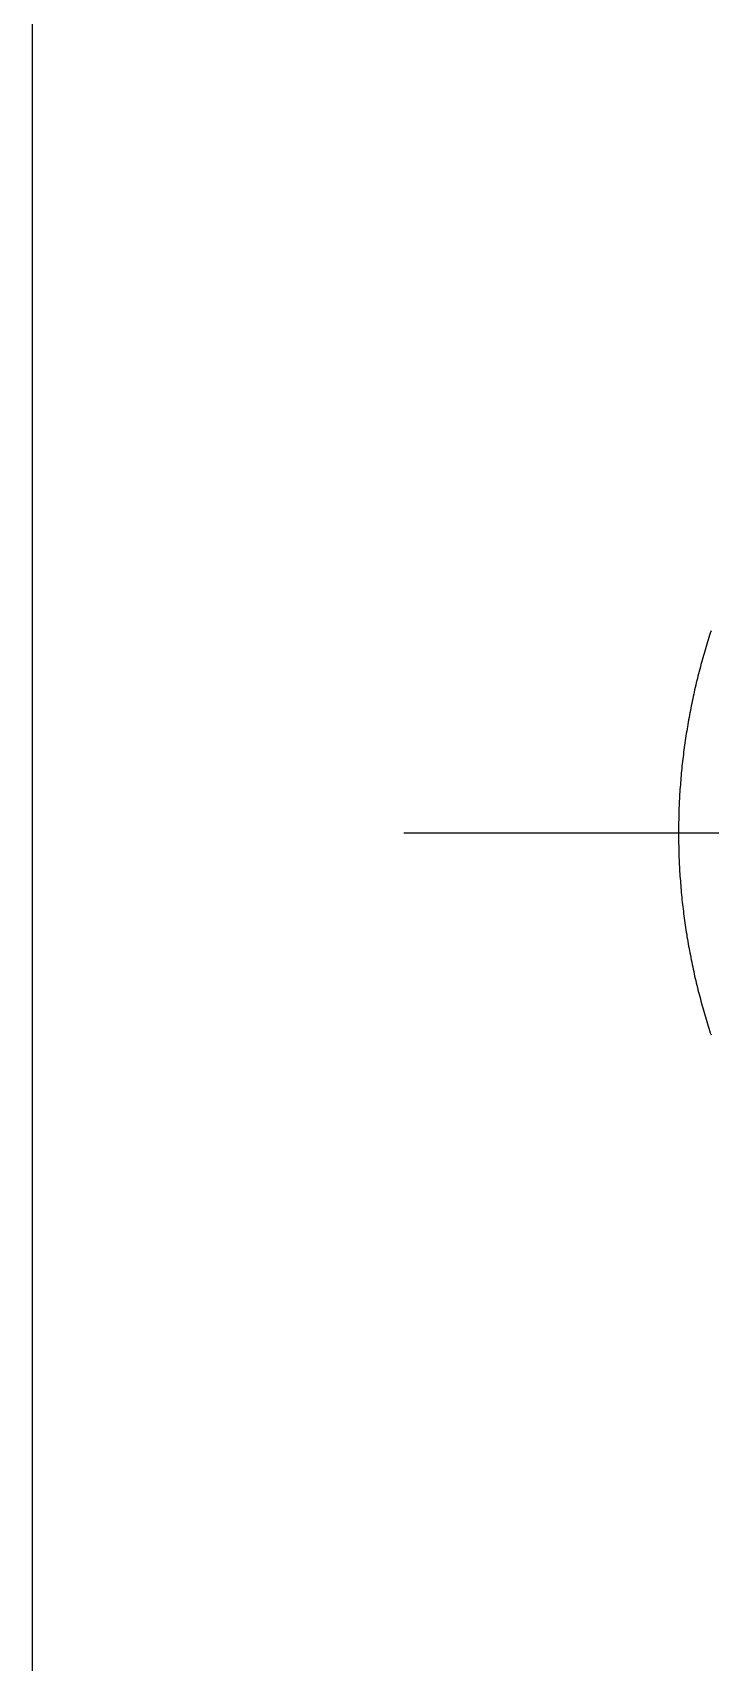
# Model space of a CAD drawing. Extents: x -46.7 to 49, y -47.1 to 16.5.
# Drawn here: x 26.63 to 31.56, y -6.04 to 5.83 of the extents above; entities that cross this region are included whole.
import ezdxf

# ---------------------------------------------------------------- set-up
doc = ezdxf.new("R2010")
doc.units = 0
doc.linetypes.add('CENTER', pattern=[50.8, 31.75, -6.35, 6.35, -6.35])
doc.layers.get('0').update_dxf_attribs({"linetype": 'CONTINUOUS'})
doc.layers.add('CENTER', color=1, linetype='CENTER')

msp = doc.modelspace()

# ---------------------------------------------------------------- linework, layer by layer
at = {"color": 7, "linetype": 'CONTINUOUS'}
msp.add_line((26.632, -8), (26.632, 8), dxfattribs=at)
at = {"color": 7}
msp.add_polyline3d([(31.569, 1.471, 0), (31.563, 1.455, 0), (31.558, 1.439, 0), (31.553, 1.422, 0), (31.548, 1.406, 0), (31.543, 1.39, 0), (31.538, 1.373, 0), (31.533, 1.357, 0), (31.528, 1.34, 0), (31.523, 1.324, 0), (31.518, 1.307, 0), (31.513, 1.291, 0), (31.509, 1.274, 0), (31.504, 1.258, 0), (31.499, 1.241, 0), (31.495, 1.225, 0), (31.491, 1.208, 0), (31.486, 1.192, 0), (31.482, 1.175, 0), (31.477, 1.159, 0), (31.473, 1.142, 0), (31.469, 1.125, 0), (31.465, 1.109, 0), (31.461, 1.092, 0), (31.457, 1.075, 0), (31.453, 1.059, 0), (31.449, 1.042, 0), (31.446, 1.025, 0), (31.442, 1.009, 0), (31.438, 0.992, 0), (31.435, 0.975, 0), (31.431, 0.958, 0), (31.428, 0.942, 0), (31.424, 0.925, 0), (31.421, 0.908, 0), (31.418, 0.891, 0), (31.414, 0.875, 0), (31.411, 0.858, 0), (31.408, 0.841, 0), (31.405, 0.824, 0), (31.402, 0.807, 0), (31.399, 0.79, 0), (31.396, 0.773, 0), (31.394, 0.757, 0), (31.391, 0.74, 0), (31.388, 0.723, 0), (31.386, 0.706, 0), (31.383, 0.689, 0), (31.381, 0.672, 0), (31.378, 0.655, 0), (31.376, 0.638, 0), (31.373, 0.621, 0), (31.371, 0.604, 0), (31.369, 0.587, 0), (31.367, 0.57, 0), (31.365, 0.554, 0), (31.363, 0.537, 0), (31.361, 0.52, 0), (31.359, 0.503, 0), (31.357, 0.486, 0), (31.355, 0.469, 0), (31.354, 0.452, 0), (31.352, 0.435, 0), (31.351, 0.418, 0), (31.349, 0.401, 0), (31.348, 0.384, 0), (31.346, 0.367, 0), (31.345, 0.35, 0), (31.344, 0.333, 0), (31.342, 0.315, 0), (31.341, 0.298, 0), (31.34, 0.281, 0), (31.339, 0.264, 0), (31.338, 0.247, 0), (31.337, 0.23, 0), (31.337, 0.213, 0), (31.336, 0.196, 0), (31.335, 0.179, 0), (31.334, 0.162, 0), (31.334, 0.145, 0), (31.334, 0.128, 0), (31.333, 0.111, 0), (31.333, 0.094, 0), (31.332, 0.077, 0), (31.332, 0.06, 0), (31.332, 0.043, 0), (31.332, 0.026, 0), (31.332, 0.009, 0), (31.332, -0.009, 0), (31.332, -0.026, 0), (31.332, -0.043, 0), (31.332, -0.06, 0), (31.332, -0.077, 0), (31.333, -0.094, 0), (31.333, -0.111, 0), (31.334, -0.128, 0), (31.334, -0.145, 0), (31.334, -0.162, 0), (31.335, -0.179, 0), (31.336, -0.196, 0), (31.337, -0.213, 0), (31.337, -0.23, 0), (31.338, -0.247, 0), (31.339, -0.264, 0), (31.34, -0.281, 0), (31.341, -0.298, 0), (31.342, -0.315, 0), (31.344, -0.332, 0), (31.345, -0.35, 0), (31.346, -0.367, 0), (31.348, -0.384, 0), (31.349, -0.401, 0), (31.351, -0.418, 0), (31.352, -0.435, 0), (31.354, -0.452, 0), (31.355, -0.469, 0), (31.357, -0.486, 0), (31.359, -0.503, 0), (31.361, -0.52, 0), (31.363, -0.537, 0), (31.365, -0.553, 0), (31.367, -0.57, 0), (31.369, -0.587, 0), (31.371, -0.604, 0), (31.373, -0.621, 0), (31.376, -0.638, 0), (31.378, -0.655, 0), (31.381, -0.672, 0), (31.383, -0.689, 0), (31.386, -0.706, 0), (31.388, -0.723, 0), (31.391, -0.74, 0), (31.393, -0.757, 0), (31.396, -0.773, 0), (31.399, -0.79, 0), (31.402, -0.807, 0), (31.405, -0.824, 0), (31.408, -0.841, 0), (31.411, -0.858, 0), (31.414, -0.874, 0), (31.418, -0.891, 0), (31.421, -0.908, 0), (31.424, -0.925, 0), (31.428, -0.942, 0), (31.431, -0.958, 0), (31.435, -0.975, 0), (31.438, -0.992, 0), (31.442, -1.009, 0), (31.446, -1.025, 0), (31.449, -1.042, 0), (31.453, -1.059, 0), (31.457, -1.075, 0), (31.461, -1.092, 0), (31.465, -1.109, 0), (31.469, -1.125, 0), (31.473, -1.142, 0), (31.477, -1.159, 0), (31.482, -1.175, 0), (31.486, -1.192, 0), (31.491, -1.208, 0), (31.495, -1.225, 0), (31.499, -1.241, 0), (31.504, -1.258, 0), (31.509, -1.274, 0), (31.513, -1.291, 0), (31.518, -1.307, 0), (31.523, -1.324, 0), (31.528, -1.34, 0), (31.533, -1.357, 0), (31.538, -1.373, 0), (31.543, -1.389, 0), (31.548, -1.406, 0), (31.553, -1.422, 0), (31.558, -1.439, 0), (31.563, -1.455, 0), (31.569, -1.471, 0)], dxfattribs=at)
at = {"layer": 'CENTER', "color": 1, "linetype": 'CENTER'}
msp.add_line((29.332, 0), (46.332, 0), dxfattribs=at)

doc.saveas('drawing.dxf')
